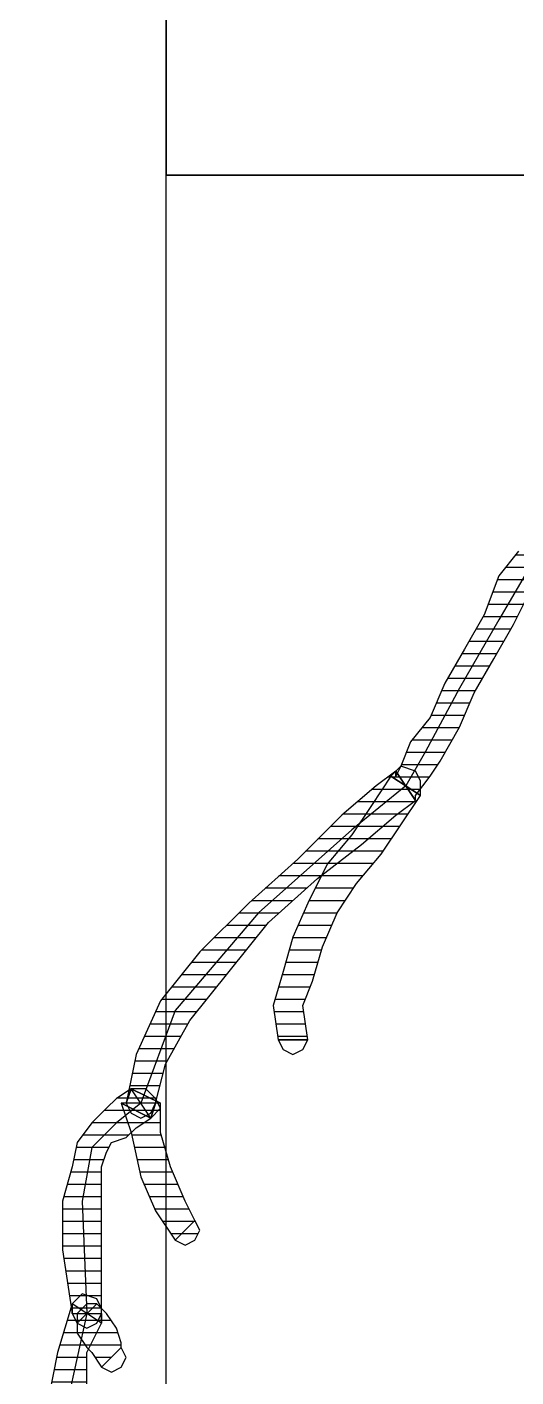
# Model space of a CAD drawing. Header units: millimetres. Extents: x 11489 to 12006, y 36725 to 37730.
# Drawn here: x 11722.91 to 11727.87, y 37628.28 to 37641.95 of the extents above; entities that cross this region are included whole.
import ezdxf

# ---------------------------------------------------------------- set-up
doc = ezdxf.new("R2010")
doc.units = ezdxf.units.MM
for name, color, linetype in [('002 Çizgi', 7, 'Continuous'), ('Kıtc-002 Çizgi', 7, 'Continuous'), ('OC-Mutfak_Ekipman', 252, 'Continuous'), ('S2000-002 Çizgi', 7, 'Continuous')]:
    doc.layers.add(name, color=color, linetype=linetype)
pattern_1 = [(360, (-19413.11011, 29189.02214), (1e-16, 0.125), [25])]

# ---------------------------------------------------------------- blocks, each defined once
blk = doc.blocks.new('A$C30900C96')
at = {"layer": 'Kıtc-002 Çizgi'}
blk.add_lwpolyline([(0, 7.916), (120, 7.916), (120, 92.916), (0, 92.916)], close=True, dxfattribs=at)
blk = doc.blocks.new('A$C5E080717')
at = {"layer": '002 Çizgi', "color": 7}
blk.add_lwpolyline([(70, 188), (0, 188), (0, 0), (70, 0)], close=True, dxfattribs=at)
blk = doc.blocks.new('A$C063E11E5')
at = {"layer": 'S2000-002 Çizgi'}
blk.add_lwpolyline([(0, 2.624), (80, 2.624), (80, 72.624), (0, 72.624)], close=True, dxfattribs=at)
blk = doc.blocks.new('A$C0b4f8896')
at = {"ltscale": 30}
h = blk.add_hatch(dxfattribs=at)
h.set_pattern_fill('DC_LINES', color=256, scale=0.1, style=0)
h.set_pattern_definition(pattern_1)
edge = h.paths.add_edge_path(flags=0)
edge.add_line((52.555, 14.694), (52.704, 14.299))
edge.add_line((52.704, 14.299), (52.903, 13.754))
edge.add_line((52.903, 13.754), (53.052, 13.21))
edge.add_line((53.052, 13.21), (53.201, 12.616))
edge.add_line((53.201, 12.616), (53.251, 11.974))
edge.add_line((53.251, 11.974), (53.251, 11.38))
edge.add_line((53.251, 11.38), (53.251, 10.885))
edge.add_line((53.251, 10.885), (53.102, 10.588))
edge.add_line((53.102, 10.588), (53.4, 10.39))
edge.add_line((53.4, 10.39), (53.549, 10.885))
edge.add_line((53.549, 10.885), (53.648, 11.38))
edge.add_line((53.648, 11.38), (53.549, 11.974))
edge.add_line((53.549, 11.974), (53.499, 12.616))
edge.add_line((53.499, 12.616), (53.35, 13.21))
edge.add_line((53.35, 13.21), (53.201, 13.854))
edge.add_line((53.201, 13.854), (53.002, 14.397))
edge.add_line((53.002, 14.397), (52.853, 14.793))
h = blk.add_hatch(dxfattribs=at)
h.set_pattern_fill('DC_LINES', color=256, scale=0.1, style=0)
h.set_pattern_definition(pattern_1)
edge = h.paths.add_edge_path(flags=0)
edge.add_line((53.4, 10.489), (53.4, 10.39))
edge.add_line((53.4, 10.39), (53.549, 10.885))
edge.add_line((53.549, 10.885), (53.648, 11.38))
edge.add_line((53.648, 11.38), (53.549, 11.974))
edge.add_line((53.549, 11.974), (53.499, 12.616))
edge.add_line((53.499, 12.616), (53.35, 13.21))
edge.add_line((53.35, 13.21), (53.201, 13.854))
edge.add_line((53.201, 13.854), (53.002, 14.397))
edge.add_line((53.002, 14.397), (52.853, 14.793))
edge.add_line((52.853, 14.793), (52.555, 14.694))
edge.add_line((52.555, 14.694), (52.704, 14.299))
edge.add_line((52.704, 14.299), (52.903, 13.754))
edge.add_line((52.903, 13.754), (53.052, 13.21))
edge.add_line((53.052, 13.21), (53.201, 12.616))
edge.add_line((53.201, 12.616), (53.251, 11.974))
edge.add_line((53.251, 11.974), (53.251, 11.38))
edge.add_line((53.251, 11.38), (53.251, 10.885))
edge.add_line((53.251, 10.885), (53.102, 10.588))
edge.add_line((53.102, 10.588), (53.102, 10.489))
edge.add_line((53.102, 10.489), (53.102, 10.588))
edge.add_line((53.102, 10.588), (53.102, 10.439))
edge.add_line((53.102, 10.439), (53.151, 10.341))
edge.add_line((53.151, 10.341), (53.3, 10.291))
edge.add_line((53.3, 10.291), (53.4, 10.39))
h = blk.add_hatch(dxfattribs=at)
h.set_pattern_fill('DC_LINES', color=256, scale=0.1, style=0)
h.set_pattern_definition(pattern_1)
edge = h.paths.add_edge_path(flags=0)
edge.add_line((52.903, 10.835), (52.903, 10.786))
edge.add_line((52.903, 10.786), (52.953, 10.638))
edge.add_line((52.953, 10.638), (53.052, 10.489))
edge.add_line((53.052, 10.489), (53.151, 10.39))
edge.add_line((53.151, 10.39), (53.35, 10.588))
edge.add_line((53.35, 10.588), (53.35, 10.687))
edge.add_line((53.35, 10.687), (53.251, 10.835))
edge.add_line((53.251, 10.835), (53.201, 10.885))
edge.add_line((53.201, 10.885), (53.102, 11.033))
h = blk.add_hatch(dxfattribs=at)
h.set_pattern_fill('DC_LINES', color=256, scale=0.1, style=0)
h.set_pattern_definition(pattern_1)
edge = h.paths.add_edge_path(flags=0)
edge.add_line((53.102, 10.588), (53.102, 10.489))
edge.add_line((53.102, 10.489), (53.102, 9.846))
edge.add_line((53.102, 9.846), (53.102, 9.351))
edge.add_line((53.102, 9.351), (53.102, 9.005))
edge.add_line((53.102, 9.005), (53.052, 8.856))
edge.add_line((53.052, 8.856), (53.002, 8.758))
edge.add_line((53.002, 8.758), (52.853, 8.708))
edge.add_line((52.853, 8.708), (52.754, 8.608))
edge.add_line((52.754, 8.608), (52.605, 8.51))
edge.add_line((52.605, 8.51), (52.804, 8.213))
edge.add_line((52.804, 8.213), (52.953, 8.312))
edge.add_line((52.953, 8.312), (53.052, 8.411))
edge.add_line((53.052, 8.411), (53.201, 8.56))
edge.add_line((53.201, 8.56), (53.35, 8.758))
edge.add_line((53.35, 8.758), (53.4, 9.005))
edge.add_line((53.4, 9.005), (53.499, 9.351))
edge.add_line((53.499, 9.351), (53.499, 9.846))
edge.add_line((53.499, 9.846), (53.4, 10.489))
edge.add_line((53.4, 10.489), (53.4, 10.39))
edge.add_line((53.4, 10.39), (53.4, 10.489))
edge.add_line((53.4, 10.489), (53.35, 10.588))
edge.add_line((53.35, 10.588), (53.251, 10.638))
edge.add_line((53.251, 10.638), (53.151, 10.588))
edge.add_line((53.151, 10.588), (53.102, 10.489))
h = blk.add_hatch(dxfattribs=at)
h.set_pattern_fill('DC_LINES', color=256, scale=0.1, style=0)
h.set_pattern_definition(pattern_1)
edge = h.paths.add_edge_path(flags=0)
edge.add_line((52.506, 8.361), (52.804, 8.213))
edge.add_line((52.804, 8.213), (52.953, 8.312))
edge.add_line((52.953, 8.312), (53.052, 8.411))
edge.add_line((53.052, 8.411), (53.201, 8.56))
edge.add_line((53.201, 8.56), (53.35, 8.758))
edge.add_line((53.35, 8.758), (53.4, 9.005))
edge.add_line((53.4, 9.005), (53.499, 9.351))
edge.add_line((53.499, 9.351), (53.499, 9.846))
edge.add_line((53.499, 9.846), (53.4, 10.489))
edge.add_line((53.4, 10.489), (53.102, 10.489))
edge.add_line((53.102, 10.489), (53.102, 9.846))
edge.add_line((53.102, 9.846), (53.102, 9.351))
edge.add_line((53.102, 9.351), (53.102, 9.005))
edge.add_line((53.102, 9.005), (53.052, 8.856))
edge.add_line((53.052, 8.856), (53.002, 8.758))
edge.add_line((53.002, 8.758), (52.853, 8.708))
edge.add_line((52.853, 8.708), (52.754, 8.608))
edge.add_line((52.754, 8.608), (52.605, 8.51))
edge.add_line((52.605, 8.51), (52.903, 8.361))
edge.add_line((52.903, 8.361), (52.605, 8.51))
edge.add_line((52.605, 8.51), (52.506, 8.411))
edge.add_line((52.506, 8.411), (52.555, 8.312))
edge.add_line((52.555, 8.312), (52.655, 8.213))
edge.add_line((52.655, 8.213), (52.804, 8.213))
h = blk.add_hatch(dxfattribs=at)
h.set_pattern_fill('DC_LINES', color=256, scale=0.1, style=0)
h.set_pattern_definition(pattern_1)
edge = h.paths.add_edge_path(flags=0)
edge.add_line((52.357, 9.747), (52.257, 9.796))
edge.add_line((52.257, 9.796), (52.158, 9.747))
edge.add_line((52.158, 9.747), (52.108, 9.647))
edge.add_line((52.108, 9.647), (52.158, 9.549))
h = blk.add_hatch(dxfattribs=at)
h.set_pattern_fill('DC_LINES', color=256, scale=0.1, style=0)
h.set_pattern_definition(pattern_1)
edge = h.paths.add_edge_path(flags=0)
edge.add_line((52.158, 9.549), (52.257, 9.351))
edge.add_line((52.257, 9.351), (52.406, 9.005))
edge.add_line((52.406, 9.005), (52.506, 8.658))
edge.add_line((52.506, 8.658), (52.506, 8.361))
edge.add_line((52.506, 8.361), (52.903, 8.361))
edge.add_line((52.903, 8.361), (52.804, 8.658))
edge.add_line((52.804, 8.658), (52.704, 9.104))
edge.add_line((52.704, 9.104), (52.555, 9.45))
edge.add_line((52.555, 9.45), (52.357, 9.747))
h = blk.add_hatch(dxfattribs=at)
h.set_pattern_fill('DC_LINES', color=256, scale=0.1, style=0)
h.set_pattern_definition(pattern_1)
edge = h.paths.add_edge_path(flags=0)
edge.add_line((52.605, 8.51), (52.555, 8.361))
edge.add_line((52.555, 8.361), (52.456, 7.966))
edge.add_line((52.456, 7.966), (52.208, 7.521))
edge.add_line((52.208, 7.521), (51.81, 7.025))
edge.add_line((51.81, 7.025), (51.413, 6.531))
edge.add_line((51.413, 6.531), (50.916, 6.086))
edge.add_line((50.916, 6.086), (50.469, 5.739))
edge.add_line((50.469, 5.739), (50.121, 5.442))
edge.add_line((50.121, 5.442), (49.923, 5.294))
edge.add_line((49.923, 5.294), (50.121, 4.997))
edge.add_line((50.121, 4.997), (50.32, 5.146))
edge.add_line((50.32, 5.146), (50.668, 5.442))
edge.add_line((50.668, 5.442), (51.115, 5.888))
edge.add_line((51.115, 5.888), (51.612, 6.333))
edge.add_line((51.612, 6.333), (52.108, 6.828))
edge.add_line((52.108, 6.828), (52.506, 7.322))
edge.add_line((52.506, 7.322), (52.754, 7.867))
edge.add_line((52.754, 7.867), (52.853, 8.361))
edge.add_line((52.853, 8.361), (52.804, 8.213))
edge.add_line((52.804, 8.213), (52.853, 8.361))
edge.add_line((52.853, 8.361), (52.804, 8.46))
edge.add_line((52.804, 8.46), (52.704, 8.51))
edge.add_line((52.704, 8.51), (52.605, 8.46))
edge.add_line((52.605, 8.46), (52.555, 8.361))
h = blk.add_hatch(dxfattribs=at)
h.set_pattern_fill('DC_LINES', color=256, scale=0.1, style=0)
h.set_pattern_definition(pattern_1)
edge = h.paths.add_edge_path(flags=0)
edge.add_line((51.015, 7.719), (51.065, 7.372))
edge.add_line((51.065, 7.372), (50.966, 7.125))
edge.add_line((50.966, 7.125), (50.866, 6.778))
edge.add_line((50.866, 6.778), (50.717, 6.432))
edge.add_line((50.717, 6.432), (50.519, 6.135))
edge.add_line((50.519, 6.135), (50.27, 5.838))
edge.add_line((50.27, 5.838), (50.072, 5.541))
edge.add_line((50.072, 5.541), (49.873, 5.244))
edge.add_line((49.873, 5.244), (50.171, 5.047))
edge.add_line((50.171, 5.047), (50.37, 5.344))
edge.add_line((50.37, 5.344), (50.568, 5.641))
edge.add_line((50.568, 5.641), (50.817, 5.938))
edge.add_line((50.817, 5.938), (51.015, 6.333))
edge.add_line((51.015, 6.333), (51.164, 6.68))
edge.add_line((51.164, 6.68), (51.264, 7.025))
edge.add_line((51.264, 7.025), (51.363, 7.372))
edge.add_line((51.363, 7.372), (51.313, 7.719))
h = blk.add_hatch(dxfattribs=at)
h.set_pattern_fill('DC_LINES', color=256, scale=0.1, style=0)
h.set_pattern_definition(pattern_1)
edge = h.paths.add_edge_path(flags=0)
edge.add_line((49.923, 5.294), (49.923, 5.244))
edge.add_line((49.923, 5.244), (49.774, 5.047))
edge.add_line((49.774, 5.047), (49.674, 4.898))
edge.add_line((49.674, 4.898), (49.476, 4.552))
edge.add_line((49.476, 4.552), (49.327, 4.206))
edge.add_line((49.327, 4.206), (49.128, 3.859))
edge.add_line((49.128, 3.859), (48.929, 3.513))
edge.add_line((48.929, 3.513), (48.78, 3.216))
edge.add_line((48.78, 3.216), (48.581, 2.969))
edge.add_line((48.581, 2.969), (48.879, 2.771))
edge.add_line((48.879, 2.771), (49.078, 3.019))
edge.add_line((49.078, 3.019), (49.227, 3.414))
edge.add_line((49.227, 3.414), (49.426, 3.761))
edge.add_line((49.426, 3.761), (49.625, 4.106))
edge.add_line((49.625, 4.106), (49.774, 4.453))
edge.add_line((49.774, 4.453), (49.972, 4.7))
edge.add_line((49.972, 4.7), (50.072, 4.947))
edge.add_line((50.072, 4.947), (50.121, 5.047))
edge.add_line((50.121, 5.047), (50.121, 4.997))
for p, q in [((53.251, 10.489), (53.449, 11.38)), ((53.251, 11.38), (53.251, 10.885)), ((53.251, 11.38), (53.251, 10.885)), ((53.549, 10.885), (53.648, 11.38)), ((53.549, 10.885), (53.648, 11.38)), ((53.002, 11.083), (52.903, 11.033)), ((53.102, 11.033), (53.002, 11.083)), ((52.903, 11.033), (52.853, 10.935)), ((53.102, 11.033), (52.903, 10.835)), ((52.903, 10.835), (53.102, 11.033)), ((53.201, 10.885), (53.102, 11.033)), ((53.102, 11.033), (53.102, 11.033)), ((52.853, 10.935), (52.903, 10.835)), ((52.903, 10.835), (52.903, 10.786)), ((52.903, 10.835), (52.903, 10.835)), ((53.251, 10.885), (53.102, 10.588)), ((53.251, 10.885), (53.102, 10.588)), ((53.251, 10.835), (53.201, 10.885)), ((53.35, 10.687), (53.251, 10.835)), ((53.4, 10.39), (53.549, 10.885)), ((53.4, 10.39), (53.549, 10.885)), ((52.903, 10.786), (52.953, 10.638)), ((53.35, 10.588), (53.35, 10.687)), ((52.953, 10.638), (53.052, 10.489)), ((53.102, 10.588), (53.102, 10.489)), ((53.151, 10.588), (53.102, 10.489)), ((53.102, 10.489), (53.102, 10.588)), ((53.102, 10.588), (53.102, 10.588)), ((53.102, 10.588), (53.4, 10.39)), ((53.102, 10.588), (53.102, 10.489)), ((53.102, 10.489), (53.102, 10.588)), ((53.102, 10.588), (53.102, 10.439)), ((53.251, 10.638), (53.151, 10.588)), ((53.35, 10.588), (53.151, 10.39)), ((53.151, 10.39), (53.35, 10.588)), ((53.35, 10.588), (53.251, 10.638)), ((53.4, 10.489), (53.35, 10.588)), ((53.35, 10.489), (53.35, 10.588)), ((53.052, 10.489), (53.151, 10.39)), ((53.102, 10.489), (53.102, 9.846)), ((53.4, 10.489), (53.102, 10.489)), ((53.102, 10.489), (53.102, 9.846)), ((53.102, 10.439), (53.151, 10.341)), ((53.151, 10.39), (53.251, 10.39)), ((53.151, 10.39), (53.151, 10.39)), ((53.3, 9.351), (53.251, 10.489)), ((53.251, 10.39), (53.3, 10.439)), ((53.3, 10.439), (53.35, 10.489)), ((53.3, 10.291), (53.4, 10.39)), ((53.499, 9.846), (53.4, 10.489)), ((53.4, 10.489), (53.4, 10.39)), ((53.4, 10.39), (53.4, 10.489)), ((53.499, 9.846), (53.4, 10.489)), ((53.4, 10.489), (53.4, 10.39)), ((53.4, 10.39), (53.4, 10.489)), ((53.4, 10.489), (53.4, 10.489)), ((53.151, 10.341), (53.3, 10.291)), ((53.102, 9.846), (53.102, 9.351)), ((53.102, 9.846), (53.102, 9.351)), ((53.499, 9.351), (53.499, 9.846)), ((53.499, 9.351), (53.499, 9.846)), ((52.158, 9.747), (52.108, 9.647)), ((52.257, 9.796), (52.158, 9.747)), ((52.357, 9.747), (52.158, 9.549)), ((52.158, 9.549), (52.357, 9.747)), ((52.357, 9.747), (52.257, 9.796)), ((52.555, 9.45), (52.357, 9.747)), ((52.357, 9.747), (52.357, 9.747)), ((52.108, 9.647), (52.158, 9.549)), ((52.158, 9.549), (52.257, 9.351)), ((52.158, 9.549), (52.158, 9.549)), ((52.704, 9.104), (52.555, 9.45)), ((52.257, 9.351), (52.406, 9.005)), ((53.102, 9.351), (53.102, 9.005)), ((53.102, 9.351), (53.102, 9.005)), ((53.201, 8.807), (53.3, 9.351)), ((53.4, 9.005), (53.499, 9.351)), ((53.4, 9.005), (53.499, 9.351)), ((52.804, 8.658), (52.704, 9.104)), ((52.406, 9.005), (52.506, 8.658)), ((53.102, 9.005), (53.052, 8.856)), ((53.102, 9.005), (53.052, 8.856)), ((53.35, 8.758), (53.4, 9.005)), ((53.35, 8.758), (53.4, 9.005)), ((53.002, 8.758), (52.853, 8.708)), ((53.002, 8.758), (52.853, 8.708)), ((52.953, 8.56), (53.201, 8.807)), ((53.052, 8.856), (53.002, 8.758)), ((53.052, 8.856), (53.002, 8.758)), ((53.201, 8.56), (53.35, 8.758)), ((53.201, 8.56), (53.35, 8.758)), ((52.506, 8.658), (52.506, 8.361)), ((52.853, 8.708), (52.754, 8.608)), ((52.853, 8.708), (52.754, 8.608)), ((52.903, 8.361), (52.804, 8.658)), ((52.605, 8.51), (52.506, 8.411)), ((52.605, 8.51), (52.555, 8.361)), ((52.555, 8.361), (52.605, 8.51)), ((52.754, 8.608), (52.605, 8.51)), ((52.754, 8.608), (52.605, 8.51)), ((52.605, 8.51), (52.804, 8.213)), ((52.605, 8.51), (52.903, 8.361)), ((52.903, 8.361), (52.605, 8.51)), ((52.704, 8.51), (52.605, 8.46)), ((52.605, 8.51), (52.605, 8.51)), ((52.704, 8.361), (52.953, 8.56)), ((52.804, 8.46), (52.704, 8.51)), ((53.052, 8.411), (53.201, 8.56)), ((53.052, 8.411), (53.201, 8.56)), ((52.357, 7.422), (52.704, 8.361)), ((52.555, 8.361), (52.456, 7.966)), ((52.506, 8.411), (52.555, 8.312)), ((52.506, 8.361), (52.804, 8.213)), ((52.804, 8.213), (52.506, 8.361)), ((52.506, 8.361), (52.506, 8.361)), ((52.506, 8.361), (52.903, 8.361)), ((52.605, 8.46), (52.555, 8.361)), ((52.754, 7.867), (52.853, 8.361)), ((52.853, 8.361), (52.804, 8.46)), ((52.853, 8.361), (52.804, 8.213)), ((52.804, 8.213), (52.853, 8.361)), ((52.953, 8.312), (53.052, 8.411)), ((52.953, 8.312), (53.052, 8.411)), ((52.555, 8.312), (52.655, 8.213)), ((52.655, 8.213), (52.804, 8.213)), ((52.804, 8.213), (52.953, 8.312)), ((52.804, 8.213), (52.953, 8.312)), ((52.456, 7.966), (52.208, 7.521)), ((51.065, 7.817), (51.015, 7.719)), ((51.164, 7.867), (51.065, 7.817)), ((51.264, 7.817), (51.164, 7.867)), ((51.313, 7.719), (51.264, 7.817)), ((52.506, 7.322), (52.754, 7.867)), ((51.015, 7.719), (51.313, 7.719)), ((51.015, 7.719), (51.065, 7.372)), ((51.313, 7.719), (51.015, 7.719)), ((51.015, 7.719), (51.015, 7.719)), ((51.313, 7.719), (51.313, 7.719)), ((51.363, 7.372), (51.313, 7.719)), ((52.208, 7.521), (51.81, 7.025)), ((51.512, 6.432), (52.357, 7.422)), ((51.065, 7.372), (50.966, 7.125)), ((51.264, 7.025), (51.363, 7.372)), ((52.108, 6.828), (52.506, 7.322)), ((50.966, 7.125), (50.866, 6.778)), ((51.164, 6.68), (51.264, 7.025)), ((51.81, 7.025), (51.413, 6.531)), ((50.866, 6.778), (50.717, 6.432)), ((51.612, 6.333), (52.108, 6.828)), ((51.015, 6.333), (51.164, 6.68)), ((50.717, 6.432), (50.519, 6.135)), ((50.568, 5.591), (51.512, 6.432)), ((51.413, 6.531), (50.916, 6.086)), ((50.817, 5.938), (51.015, 6.333)), ((51.115, 5.888), (51.612, 6.333)), ((50.519, 6.135), (50.27, 5.838)), ((50.916, 6.086), (50.469, 5.739)), ((50.568, 5.641), (50.817, 5.938)), ((50.668, 5.442), (51.115, 5.888)), ((50.27, 5.838), (50.072, 5.541)), ((50.469, 5.739), (50.121, 5.442)), ((50.37, 5.344), (50.568, 5.641)), ((50.072, 5.541), (49.873, 5.244)), ((50.022, 5.146), (50.568, 5.591)), ((50.121, 5.442), (49.923, 5.294)), ((50.171, 5.047), (50.37, 5.344)), ((50.32, 5.146), (50.668, 5.442)), ((49.923, 5.244), (49.774, 5.047)), ((49.873, 5.244), (50.171, 5.047)), ((49.873, 5.244), (49.873, 5.096)), ((50.171, 5.047), (49.873, 5.244)), ((49.873, 5.244), (49.873, 5.244)), ((49.923, 5.294), (50.121, 4.997)), ((49.923, 5.294), (49.923, 5.244)), ((50.121, 4.997), (49.923, 5.294)), ((49.923, 5.294), (49.923, 5.294)), ((49.823, 4.799), (50.022, 5.146)), ((49.873, 5.096), (49.923, 4.997)), ((50.121, 4.997), (50.32, 5.146)), ((49.774, 5.047), (49.674, 4.898)), ((49.923, 4.997), (50.072, 4.947)), ((49.972, 4.7), (50.072, 4.947)), ((50.072, 4.947), (50.121, 5.047)), ((50.072, 4.947), (50.171, 5.047)), ((50.121, 5.047), (50.121, 4.997)), ((49.674, 4.898), (49.476, 4.552)), ((49.476, 4.156), (49.823, 4.799)), ((49.774, 4.453), (49.972, 4.7)), ((49.476, 4.552), (49.327, 4.206)), ((49.625, 4.106), (49.774, 4.453)), ((49.078, 3.464), (49.476, 4.156)), ((49.327, 4.206), (49.128, 3.859)), ((49.426, 3.761), (49.625, 4.106)), ((49.128, 3.859), (48.929, 3.513)), ((49.227, 3.414), (49.426, 3.761)), ((48.73, 2.87), (49.078, 3.464)), ((48.929, 3.513), (48.78, 3.216)), ((49.078, 3.019), (49.227, 3.414)), ((48.879, 2.771), (49.078, 3.019))]:
    blk.add_line(p, q, dxfattribs=at)

msp = doc.modelspace()

# ---------------------------------------------------------------- linework, layer by layer
msp.add_lwpolyline([(11724.326, 37640.45), (11724.326, 37710.45), (11884.326, 37710.45), (11884.326, 37640.45)], close=True)

# ---------------------------------------------------------------- block references
at = {"rotation": 270}
msp.add_blockref('A$C5E080717', (11724.326, 37710.45), dxfattribs=at)
at = {"layer": 'Kıtc-002 Çizgi'}
msp.add_blockref('A$C30900C96', (11604.326, 37617.534), dxfattribs=at)
at = {"layer": 'OC-Mutfak_Ekipman', "linetype": 'Continuous', "rotation": 180}
msp.add_blockref('A$C0b4f8896', (11776.773, 37639.412), dxfattribs=at)
at = {"layer": 'S2000-002 Çizgi', "xscale": -1}
msp.add_blockref('A$C063E11E5', (11804.326, 37637.826), dxfattribs=at)

doc.saveas('drawing.dxf')
